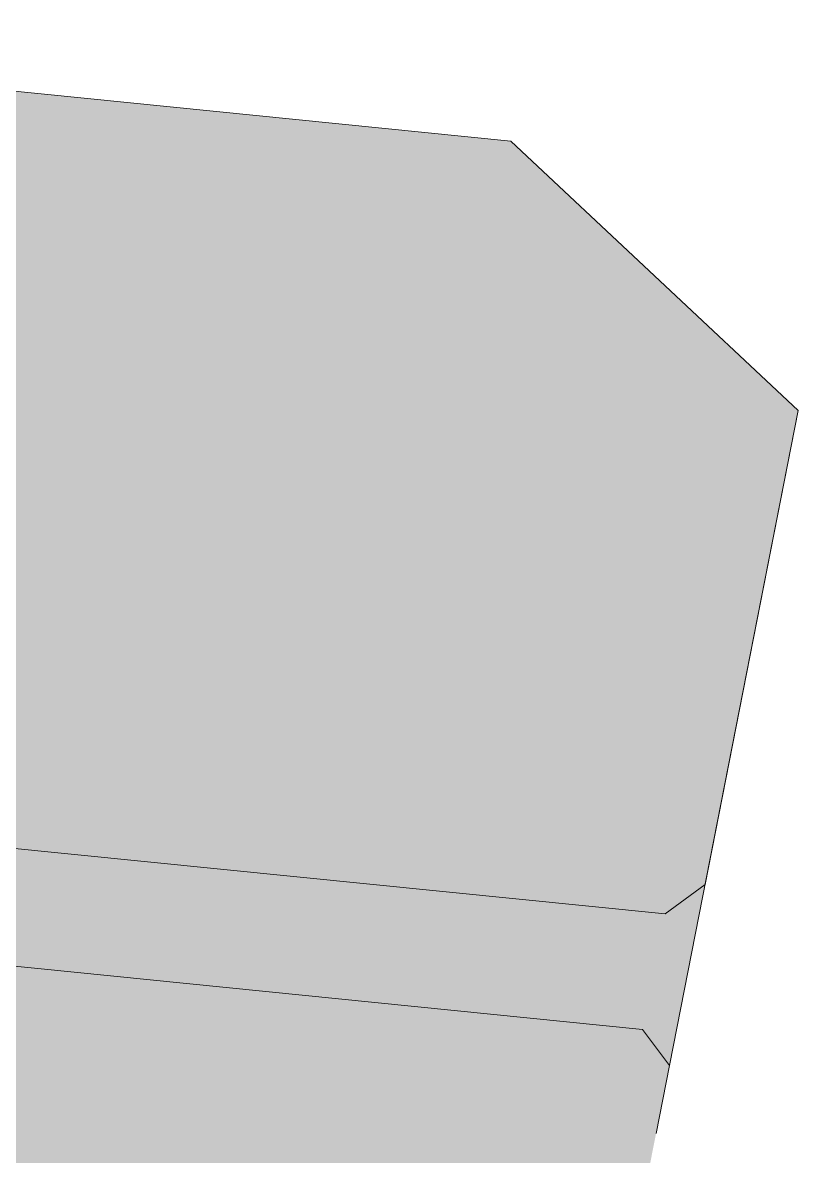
# Model space of a CAD drawing. Header units: metres. Extents: x 476631 to 477421, y 4483749 to 4484052.
# Drawn here: x 477374.6 to 477421, y 4483981.7 to 4484049.4 of the extents above; entities that cross this region are included whole.
import ezdxf

# ---------------------------------------------------------------- set-up
doc = ezdxf.new("R2010")
doc.units = ezdxf.units.M
for name, color, linetype, lineweight in [('serbest', 10, 'Continuous', 0), ('TK_PARSEL', 1, 'Continuous', 0), ('ZC_10', 1, 'Continuous', 0), ('ZC_7', 18, 'Continuous', 0)]:
    doc.layers.add(name, color=color, linetype=linetype, lineweight=lineweight)

msp = doc.modelspace()

# ---------------------------------------------------------------- hatches: boundary and pattern name
at = {"layer": 'serbest'}
h = msp.add_hatch(color=5, dxfattribs=at)
h.dxf.hatch_style = 1
h.paths.add_polyline_path([(477353.393, 4484025.429), (477331.099, 4484036.624), (477324.964, 4484005.06), (477410.75, 4483996.414)])
at = {"layer": 'serbest', "true_color": 0x636466}
h = msp.add_hatch(color=251, dxfattribs=at)
h.dxf.hatch_style = 1
h.paths.add_polyline_path([(477324.969, 4484005.059), (477324.964, 4484005.058), (477324.964, 4484005.058), (477324.964, 4484005.058), (477305.059, 4484000.03), (477411.676, 4483989.285), (477413.034, 4483996.184)])
h = msp.add_hatch(color=251, dxfattribs=at)
h.dxf.hatch_style = 1
h.paths.add_polyline_path([(477415.41, 4483997.946), (477413.034, 4483996.184), (477411.676, 4483989.285), (477413.279, 4483987.122)])
at = {"layer": 'TK_PARSEL'}
h = msp.add_hatch(color=3, dxfattribs=at)
h.dxf.hatch_style = 1
h.paths.add_polyline_path([(477403.81, 4484042.341), (477333.586, 4484049.419), (477331.099, 4484036.624), (477353.393, 4484025.429), (477410.75, 4483996.414), (477413.034, 4483996.184), (477415.41, 4483997.946), (477420.982, 4484026.253)])
at = {"layer": 'TK_PARSEL', "true_color": 0xf8f6b0}
h = msp.add_hatch(color=51, dxfattribs=at)
h.dxf.hatch_style = 1
h.paths.add_polyline_path([(477413.279, 4483987.122), (477411.676, 4483989.285), (477305.059, 4484000.03), (477249.155, 4484008.939), (477230.363, 4483985.471), (477221.572, 4483974.493), (477214.419, 4483965.561), (477404.13, 4483940.643)])

# ---------------------------------------------------------------- linework, layer by layer
at = {"layer": 'ZC_10'}
for p, q in [((477411.676, 4483989.285, 218.1), (477413.279, 4483987.122, 218.1)), ((477411.676, 4483989.285, 218.1), (477413.279, 4483987.122, 218.1)), ((477411.676, 4483989.285, 218.1), (477413.279, 4483987.122, 218.1)), ((477411.676, 4483989.285, 218.1), (477413.279, 4483987.122, 218.1)), ((477413.279, 4483987.122, 218.1), (477412.483, 4483983.077, 218.1)), ((477413.279, 4483987.122, 218.1), (477412.483, 4483983.077, 218.1)), ((477413.279, 4483987.122, 218.1), (477412.483, 4483983.077, 218.1))]:
    msp.add_line(p, q, dxfattribs=at)
at = {"layer": 'ZC_7'}
for p, q in [((477333.586, 4484049.419, 218.1), (477403.81, 4484042.341, 218.1)), ((477333.586, 4484049.419, 218.1), (477403.81, 4484042.341, 218.1)), ((477333.586, 4484049.419, 218.1), (477403.81, 4484042.341, 218.1)), ((477333.586, 4484049.419, 218.1), (477403.81, 4484042.341, 218.1)), ((477403.81, 4484042.341, 218.1), (477420.982, 4484026.253, 218.1)), ((477403.81, 4484042.341, 218.1), (477403.81, 4484042.341, 218.1)), ((477403.81, 4484042.341, 218.1), (477420.982, 4484026.253, 218.1)), ((477403.81, 4484042.341, 218.1), (477403.81, 4484042.341, 218.1)), ((477403.81, 4484042.341, 218.1), (477420.982, 4484026.253, 218.1)), ((477403.81, 4484042.341, 218.1), (477403.81, 4484042.341, 218.1)), ((477403.81, 4484042.341, 218.1), (477403.81, 4484042.341, 218.1)), ((477420.982, 4484026.253, 218.1), (477413.279, 4483987.122, 218.1)), ((477420.982, 4484026.253, 218.1), (477415.41, 4483997.946, 218.1)), ((477420.982, 4484026.253, 218.1), (477415.41, 4483997.946, 218.1)), ((477420.982, 4484026.253, 218.1), (477415.41, 4483997.946, 218.1)), ((477420.982, 4484026.253, 218.1), (477415.41, 4483997.946, 218.1)), ((477420.982, 4484026.253, 218.1), (477415.41, 4483997.946, 218.1)), ((477420.982, 4484026.253, 218.1), (477415.41, 4483997.946, 218.1)), ((477420.982, 4484026.253, 218.1), (477415.41, 4483997.946, 218.1)), ((477413.034, 4483996.184, 218.1), (477324.964, 4484005.06, 218.1)), ((477413.034, 4483996.184, 218.1), (477324.964, 4484005.06, 218.1)), ((477413.034, 4483996.184, 218.1), (477324.964, 4484005.06, 218.1)), ((477413.034, 4483996.184, 218.1), (477324.964, 4484005.06, 218.1)), ((477305.059, 4484000.03, 218.1), (477411.676, 4483989.285, 218.1)), ((477305.059, 4484000.03, 218.1), (477411.676, 4483989.285, 218.1)), ((477305.059, 4484000.03, 218.1), (477411.676, 4483989.285, 218.1)), ((477305.059, 4484000.03, 218.1), (477411.676, 4483989.285, 218.1)), ((477415.41, 4483997.946, 218.1), (477413.034, 4483996.184, 218.1)), ((477415.41, 4483997.946, 218.1), (477413.034, 4483996.184, 218.1)), ((477415.41, 4483997.946, 218.1), (477413.034, 4483996.184, 218.1)), ((477415.41, 4483997.946, 218.1), (477413.034, 4483996.184, 218.1)), ((477415.41, 4483997.946, 218.1), (477413.034, 4483996.184, 218.1)), ((477415.41, 4483997.946, 218.1), (477413.034, 4483996.184, 218.1)), ((477415.41, 4483997.946, 218.1), (477413.034, 4483996.184, 218.1)), ((477415.41, 4483997.946, 218.1), (477413.034, 4483996.184, 218.1))]:
    msp.add_line(p, q, dxfattribs=at)

doc.saveas('drawing.dxf')
